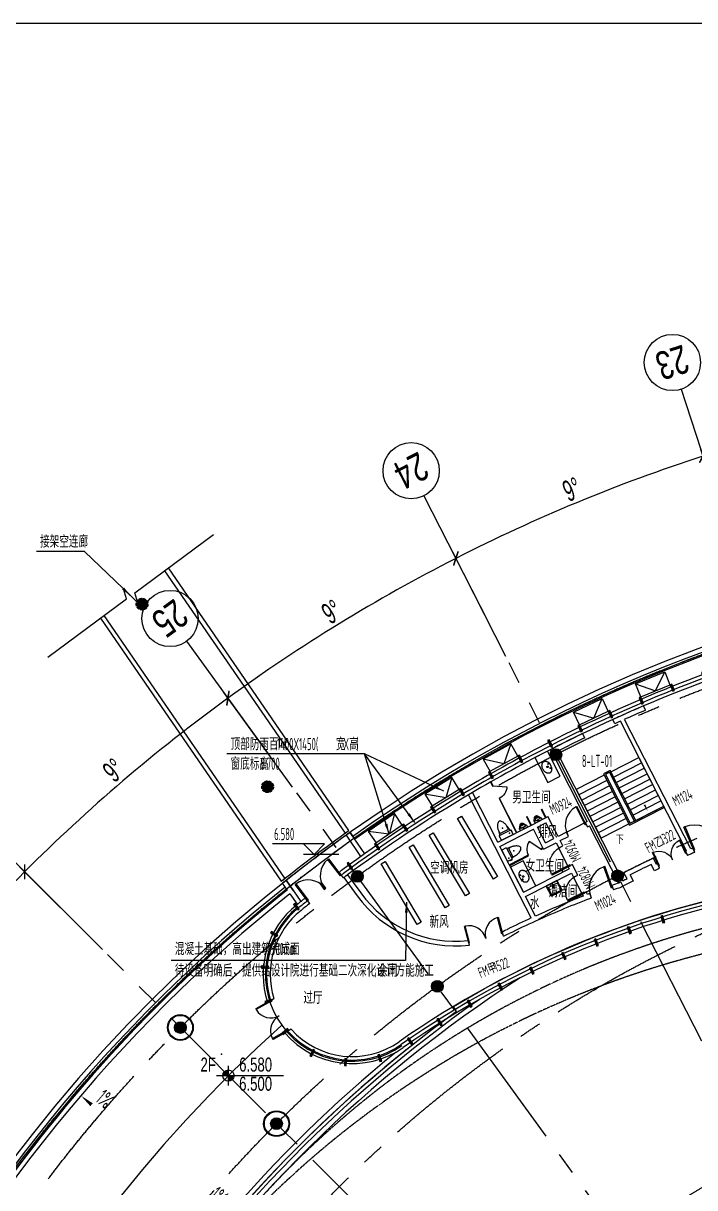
# Model space of a CAD drawing. Extents: x 104132 to 3338343, y -1228862 to 1409848.
# Drawn here: x 419524 to 448175, y 134653 to 184338 of the extents above; entities that cross this region are included whole.
import ezdxf
from ezdxf.enums import TextEntityAlignment as Align

# ---------------------------------------------------------------- set-up
doc = ezdxf.new("R2010")
doc.units = 0
for name, pattern in [('CENTER', [50.8, 31.75, -6.35, 6.35, -6.35]), ('CENTER2', [28.575, 19.05, -3.175, 3.175, -3.175]), ('DASH', [0.35, 0.25, -0.1])]:
    doc.linetypes.add(name, pattern=pattern)
doc.layers.get('0').update_dxf_attribs({"color": 8})
doc.layers.get('Defpoints').update_dxf_attribs({"color": 8})
for name, color, linetype in [('#标注', 8, 'Continuous'), ('#轴线', 8, 'CENTER2'), ('A-AL', 8, 'Continuous'), ('A-COLS-PLAN-C', 8, 'DASH'), ('A-COLS-PLAN-S', 8, 'Continuous'), ('A-FIXT', 8, 'Continuous'), ('A-FLOR-OVHD', 8, 'DASH'), ('A-FLOR-UNDR', 8, 'Continuous'), ('A-GLAZ', 8, 'Continuous'), ('A-STRS-HRAL', 8, 'Continuous'), ('A-SYMB', 8, 'Continuous'), ('C-NAME', 8, 'Continuous'), ('C-SHET-SHBD', 8, 'Continuous'), ('dim', 8, 'Continuous'), ('DIM_ELEV', 8, 'Continuous'), ('DIM_LEAD', 8, 'Continuous'), ('DIM_SYMB', 8, 'Continuous'), ('DOTE', 8, 'CENTER'), ('PUB_HATCH', 8, 'Continuous'), ('STAIR', 8, 'Continuous'), ('WALL', 8, 'Continuous'), ('WINDOW', 8, 'Continuous'), ('WINDOW_TEXT', 8, 'Continuous'), ('分水线', 8, 'Continuous'), ('建-屋面看线', 8, 'Continuous'), ('建-标字-设备', 8, 'Continuous'), ('建-洁具', 8, 'Continuous'), ('设备基础', 8, 'Continuous')]:
    doc.layers.add(name, color=color, linetype=linetype)
doc.layers.add('开窗', color=8, linetype='Continuous', plot=False)
doc.layers.add('结构板边线', color=8, linetype='Continuous', plot=False)
doc.styles.add('_TCH_DIM', font='SIMPLEX', dxfattribs={"bigfont": 'GBCBIG'})
doc.styles.add('ECADI', font='jrs.shx', dxfattribs={"width": 0.7, "bigfont": 'hztxt.shx'})
doc.styles.add('JHZX', font='jrs.shx', dxfattribs={"width": 0.6, "bigfont": 'jhz.shx'})
doc.styles.add('XD2008', font='xd-hzs.shx', dxfattribs={"width": 0.7, "bigfont": 'xd-hztxt.shx'})
doc.dimstyles.new('JZBZ-300', dxfattribs={"dimscale": 300, "dimtxt": 3, "dimasz": 1.5, "dimexe": 1, "dimexo": 1, "dimgap": 0.5, "dimtad": 1, "dimdec": 0, "dimdsep": 46, "dimtxsty": 'JHZX', "dimblk1": 'ARCHTICK', "dimblk2": 'ARCHTICK', "dimsah": 1, "dimcen": 0, "dimclrd": 1, "dimclre": 1, "dimclrt": 2, "dimadec": 3, "dimazin": 2, "dimtfac": 1, "dimtdec": 0, "dimtix": 1, "dimtmove": 0, "dimatfit": 3, "dimfxl": 1, "dimtolj": 1, "dimlwd": -1, "dimlwe": -1, "dimarcsym": 1})

# ---------------------------------------------------------------- blocks, each defined once
blk = doc.blocks.new('_ARCHTICK')
at = {"color": 0, "linetype": 'ByBlock', "const_width": 0.15}
blk.add_lwpolyline([(-0.5, -0.5), (0.5, 0.5)], dxfattribs=at)
blk = doc.blocks.new('*D27')
at = {"layer": '#标注', "color": 1, "ltscale": 300, "transparency": 16777216}
for p, q in [((550455, -82674), (548910, -77919)), ((540597, -86757), (538327, -82302))]:
    blk.add_line(p, q, dxfattribs=at)
blk.add_arc((571468, -147346), 72700, 108, 117, dxfattribs=at)
at = {"layer": 'Defpoints', "color": 0, "ltscale": 300, "transparency": 16777216}
for p in [(545415, -79475), (550547, -82959), (540733, -87025), (571468, -147346)]:
    blk.add_point(p, dxfattribs=at)
at = {"layer": '#标注', "color": 1, "ltscale": 300, "transparency": 16777216, "xscale": 450, "yscale": 450, "zscale": 450}
for p, rotation in [((549002, -78204), 18.0000000000014), ((538463, -82570), 207.0000000000022)]:
    blk.add_blockref('_ARCHTICK', p, dxfattribs=dict(at, rotation=rotation))
at = {"layer": '#标注', "color": 2, "ltscale": 300, "transparency": 16777216, "insert": (543417, -79626), "char_height": 900, "attachment_point": 5, "rotation": 22.5, "style": 'JHZX'}
blk.add_mtext('\\A1;9°', dxfattribs=at)
blk = doc.blocks.new('*D28')
at = {"layer": '#标注', "color": 1, "ltscale": 300, "transparency": 16777216}
for p, q in [((540597, -86757), (538327, -82302)), ((531498, -92333), (528560, -88288))]:
    blk.add_line(p, q, dxfattribs=at)
blk.add_arc((571468, -147346), 72700, 117, 126, dxfattribs=at)
at = {"layer": 'Defpoints', "color": 0, "ltscale": 300, "transparency": 16777216}
for p in [(535118, -84386), (540733, -87025), (531675, -92575), (571468, -147346)]:
    blk.add_point(p, dxfattribs=at)
at = {"layer": '#标注', "color": 1, "ltscale": 300, "transparency": 16777216, "xscale": 450, "yscale": 450, "zscale": 450}
for p, rotation in [((538463, -82570), 27.00000000000201), ((528736, -88530), 215.9999999999994)]:
    blk.add_blockref('_ARCHTICK', p, dxfattribs=dict(at, rotation=rotation))
at = {"layer": '#标注', "color": 2, "ltscale": 300, "transparency": 16777216, "insert": (533169, -84847), "char_height": 900, "attachment_point": 5, "rotation": 31.5, "style": 'JHZX'}
blk.add_mtext('\\A1;9°', dxfattribs=at)
blk = doc.blocks.new('*D29')
at = {"layer": '#标注', "color": 1, "ltscale": 300, "transparency": 16777216}
for p, q in [((531498, -92333), (528560, -88288)), ((523385, -99263), (519849, -95727))]:
    blk.add_line(p, q, dxfattribs=at)
blk.add_arc((571468, -147346), 72700, 126, 135, dxfattribs=at)
at = {"layer": 'Defpoints', "color": 0, "ltscale": 300, "transparency": 16777216}
for p in [(525716, -90847), (531675, -92575), (523597, -99475), (571468, -147346)]:
    blk.add_point(p, dxfattribs=at)
at = {"layer": '#标注', "color": 1, "ltscale": 300, "transparency": 16777216, "xscale": 450, "yscale": 450, "zscale": 450}
for p, rotation in [((528736, -88530), 35.99999999999944), ((520061, -95939), 224.9999999999997)]:
    blk.add_blockref('_ARCHTICK', p, dxfattribs=dict(at, rotation=rotation))
at = {"layer": '#标注', "color": 2, "ltscale": 300, "transparency": 16777216, "insert": (523863, -91608), "char_height": 900, "attachment_point": 5, "rotation": 40.5, "style": 'JHZX'}
blk.add_mtext('\\A1;9°', dxfattribs=at)
blk = doc.blocks.new('*D30')
at = {"layer": '#标注', "color": 1, "ltscale": 300, "transparency": 16777216}
for p, q in [((523385, -99263), (519849, -95727)), ((516455, -107376), (512410, -104438))]:
    blk.add_line(p, q, dxfattribs=at)
blk.add_arc((571468, -147346), 72700, 135, 144, dxfattribs=at)
at = {"layer": 'Defpoints', "color": 0, "ltscale": 300, "transparency": 16777216}
for p in [(517441, -98700), (523597, -99475), (516697, -107553), (571468, -147346)]:
    blk.add_point(p, dxfattribs=at)
at = {"layer": '#标注', "color": 1, "ltscale": 300, "transparency": 16777216, "xscale": 450, "yscale": 450, "zscale": 450}
for p, rotation in [((520061, -95939), 44.99999999999975), ((512652, -104614), 233.9999999999976)]:
    blk.add_blockref('_ARCHTICK', p, dxfattribs=dict(at, rotation=rotation))
at = {"layer": '#标注', "color": 2, "ltscale": 300, "transparency": 16777216, "insert": (515730, -99741), "char_height": 900, "attachment_point": 5, "rotation": 49.5, "style": 'JHZX'}
blk.add_mtext('\\A1;9°', dxfattribs=at)
blk = doc.blocks.new('*U1046')
blk.add_line((0, -20), (0, 0))
blk.add_circle((0, -24), 4)
at = {"style": 'JHZX', "width": 0.75}
blk.add_attdef('AXES', text='', height=4, dxfattribs=at).set_placement((0, -24), align=Align.MIDDLE_CENTER)
blk = doc.blocks.new('A3文本框')
at = {"layer": 'Defpoints', "ltscale": 500}
blk.add_lwpolyline([(10, -10), (-420, -10), (-420, 297), (10, 297)], close=True, dxfattribs=at)
at = {"layer": 'C-SHET-SHBD', "style": 'XD2008', "width": 0.7}
for tag, height, p in [('子项名称', 4.5, (-37.489, 35.412)), ('图名', 4.5, (-37.489, 24.269)), ('比例', 3, (-56.3, 8.255)), ('MQJD-01', 3, (-13.245, 2.272))]:
    blk.add_attdef(tag, text='', height=height, dxfattribs=at).set_placement(p, align=Align.CENTER)
blk = doc.blocks.new('_YZH')
blk.add_circle((0, 0), 0.5)
at = {"layer": 'PUB_HATCH', "const_width": 0.5}
blk.add_lwpolyline([(-0.25, 0, 1), (0.25, 0, 1)], format="xyb", close=True, dxfattribs=at)
blk = doc.blocks.new('二层柱网0313')
at = {"layer": 'A-COLS-PLAN-S', "xscale": 500, "yscale": 500, "zscale": 500}
for p in [(792730, -290945), (784261, -296135), (795363, -296113), (787670, -300827), (776708, -302586), (780809, -306687)]:
    blk.add_blockref('_YZH', p, dxfattribs=at)
blk = doc.blocks.new('$lvtry$00000221')
for p, q in [((-124, -91), (-43, -216)), ((-116, -76), (116, -76)), ((43, -216), (124, -91))]:
    blk.add_line(p, q)
blk.add_lwpolyline([(69, -231, -0.57735), (-69, -231), (-162, -88, -0.145378), (-170, -61), (-170, 0), (170, 0), (170, -61, -0.145378), (162, -88)], format="xyb", close=True)
for centre, radius in [((0, -177), 20), ((0, -38), 17.7)]:
    blk.add_circle(centre, radius)
for centre, radius, start, end in [((-116, -86), 10, 90, 213.0863), ((0, -191), 50, 210, 330), ((116, -86), 10, 326.9137, 90)]:
    blk.add_arc(centre, radius, start, end)
for p in [(0, -38), (0, -177)]:
    blk.add_point(p)
blk = doc.blocks.new('A$C206F0229')
at = {"layer": '建-洁具'}
for p, q in [((0, 25), (400, 25)), ((0, 25), (0, 0)), ((400, 25), (400, 0)), ((0, 0), (400, 0))]:
    blk.add_line(p, q, dxfattribs=at)
at = {"layer": '建-洁具', "extrusion": (0, 0, -1), "xscale": -1, "zscale": -1, "rotation": 269.9999999999999}
blk.add_blockref('$lvtry$00000221', (0, 362), dxfattribs=at)
blk = doc.blocks.new('A$C346B0DA7')
for p, q in [((59, 99), (138, 146)), ((59, 99), (71, 79)), ((71, 79), (150, 126)), ((138, 146), (150, 126)), ((59, -99), (71, -79)), ((59, -99), (138, -146)), ((71, -79), (150, -126)), ((150, -126), (138, -146))]:
    blk.add_line(p, q)
for points in [[(124, 138, 0.012883), (119, 150, 0.028735), (103, 183, 0.038584), (81, 215, 0.043635), (58, 239, 0.046948), (30, 260, 0.060002), (3, 271, 0.075785), (-27, 275, 0.060889), (-62, 271, 0.054586), (-94, 259, 0.054379), (-122, 240, 0.038321), (-146, 217, 0.035303), (-168, 189, 0.040035), (-185, 157, 0.032621), (-200, 118, 0.024635), (-211, 77, 0.053768), (-218, -1), (-216, -39), (-211, -76, 1826.718919)], [(124, 138, 0.012883), (119, 150, 0.028735), (103, 183, 0.038584), (81, 215, 0.043635), (58, 239, 0.046948), (30, 260, 0.060002), (3, 271, 0.075785), (-27, 275, 0.060889), (-62, 271, 0.054586), (-94, 259, 0.054379), (-122, 240, 0.038321), (-146, 217, 0.035303), (-168, 189, 0.040035), (-185, 157, 0.032621), (-200, 118, 0.024635), (-211, 77, 0.053768), (-218, -1), (-216, -39), (-211, -76, 1826.718919)], [(124, 138, 0.012883), (119, 150, 0.028735), (103, 183, 0.038584), (81, 215, 0.043635), (58, 239, 0.046948), (30, 260, 0.060002), (3, 271, 0.075785), (-27, 275, 0.060889), (-62, 271, 0.054586), (-94, 259, 0.054379), (-122, 240, 0.038321), (-146, 217, 0.035303), (-168, 189, 0.040035), (-185, 157, 0.032621), (-200, 118, 0.024635), (-211, 77, 0.053768), (-218, -1), (-216, -39), (-211, -76, 1826.718919)], [(124, 138, 0.012883), (119, 150, 0.028735), (103, 183, 0.038584), (81, 215, 0.043635), (58, 239, 0.046948), (30, 260, 0.060002), (3, 271, 0.075785), (-27, 275, 0.060889), (-62, 271, 0.054586), (-94, 259, 0.054379), (-122, 240, 0.038321), (-146, 217, 0.035303), (-168, 189, 0.040035), (-185, 157, 0.032621), (-200, 118, 0.024635), (-211, 77, 0.053768), (-218, -1), (-216, -39), (-211, -76, 1826.718919)], [(132, -115, 0.025128), (138, -85, 0.042673), (146, 0), (144, 42, 0.021447), (138, 85, 0.025126), (132, 115)], [(132, -115, 0.025128), (138, -85, 0.042673), (146, 0), (144, 42, 0.021447), (138, 85, 0.025126), (132, 115)], [(132, -115, 0.025128), (138, -85, 0.042673), (146, 0), (144, 42, 0.021447), (138, 85, 0.025126), (132, 115)], [(132, -115, 0.025128), (138, -85, 0.042673), (146, 0), (144, 42, 0.021447), (138, 85, 0.025126), (132, 115)], [(-211, -76, 0.02503), (-200, -118, 0.032621), (-185, -157, 0.040035), (-168, -189, 0.035303), (-146, -217, 0.038321), (-122, -240, 0.054379), (-94, -259, 0.054586), (-62, -271, 0.060889), (-27, -275, 0.075785), (3, -271, 0.060002), (30, -260, 0.046948), (58, -239, 0.043635), (81, -215, 0.038584), (103, -183, 0.028735), (119, -150, 0.012881), (124, -138)], [(-211, -76, 0.02503), (-200, -118, 0.032621), (-185, -157, 0.040035), (-168, -189, 0.035303), (-146, -217, 0.038321), (-122, -240, 0.054379), (-94, -259, 0.054586), (-62, -271, 0.060889), (-27, -275, 0.075785), (3, -271, 0.060002), (30, -260, 0.046948), (58, -239, 0.043635), (81, -215, 0.038584), (103, -183, 0.028735), (119, -150, 0.012881), (124, -138)], [(-211, -76, 0.02503), (-200, -118, 0.032621), (-185, -157, 0.040035), (-168, -189, 0.035303), (-146, -217, 0.038321), (-122, -240, 0.054379), (-94, -259, 0.054586), (-62, -271, 0.060889), (-27, -275, 0.075785), (3, -271, 0.060002), (30, -260, 0.046948), (58, -239, 0.043635), (81, -215, 0.038584), (103, -183, 0.028735), (119, -150, 0.012881), (124, -138)], [(-211, -76, 0.02503), (-200, -118, 0.032621), (-185, -157, 0.040035), (-168, -189, 0.035303), (-146, -217, 0.038321), (-122, -240, 0.054379), (-94, -259, 0.054586), (-62, -271, 0.060889), (-27, -275, 0.075785), (3, -271, 0.060002), (30, -260, 0.046948), (58, -239, 0.043635), (81, -215, 0.038584), (103, -183, 0.028735), (119, -150, 0.012881), (124, -138)]]:
    blk.add_lwpolyline(points, format="xyb")
blk.add_lwpolyline([(-29, 0, 0.414221), (0, -29, 0.414221), (29, 0, 0.414221), (0, 29, 0.414221)], format="xyb", close=True)
blk.add_lwpolyline([(-29, 0, 0.414221), (0, -29, 0.414221), (29, 0, 0.414221), (0, 29, 0.414221)], format="xyb", close=True)
blk.add_lwpolyline([(-29, 0, 0.414221), (0, -29, 0.414221), (29, 0, 0.414221), (0, 29, 0.414221)], format="xyb", close=True)
blk.add_lwpolyline([(-29, 0, 0.414221), (0, -29, 0.414221), (29, 0, 0.414221), (0, 29, 0.414221)], format="xyb", close=True)
blk = doc.blocks.new('A$C5fd6f5e3')
at = {"layer": '建-洁具'}
blk.add_lwpolyline([(424, 0), (1273, 849), (849, 1273), (0, 424)], close=True, dxfattribs=at)
at = {"layer": '建-洁具', "xscale": -1, "rotation": 314.9996908281326}
blk.add_blockref('A$C346B0DA7', (636, 636), dxfattribs=at)
blk = doc.blocks.new('$lvtry$00000206')
for points in [[(-253, -220, -0.414214), (-275, -198), (-275, -22, -0.414214), (-253, 0), (253, 0, -0.414214), (275, -22), (275, -198, -0.414214), (253, -220)], [(181, -286), (-181, -286, 0.39219), (-201, -305), (-202, -326), (-204, -363), (-205, -398), (-204, -429), (-201, -459), (-197, -488), (-189, -518), (-180, -550), (-168, -584), (-153, -619), (-135, -654), (-114, -687), (-90, -717), (-63, -741), (-33, -760), (-12, -767, 0.15433), (12, -767), (33, -760), (63, -741), (90, -717), (114, -687), (135, -654), (153, -619), (168, -584), (180, -550), (189, -518), (197, -488), (201, -459), (204, -429), (205, -398), (204, -363), (202, -326), (201, -305, 0.39219)]]:
    blk.add_lwpolyline(points, format="xyb", close=True)
blk.add_lwpolyline([(-275, -120), (-297, -120), (-297, -200), (-275, -200)], close=True)
for points in [[(-205, -428), (-235, -220)], [(205, -428), (235, -220)]]:
    blk.add_lwpolyline(points)
for p in [(-166, -109), (1, -443)]:
    blk.add_point(p)
blk = doc.blocks.new('$lvtry$00000190')
for p, q in [((-220, -119, 0), (-220, -428, 0)), ((-25, -99, 0), (-199, -99, 0)), ((201, -448, 0), (-199, -448, 0)), ((-16, -64, 0), (-29, -112, 0)), ((-13, -117, 0), (-29, -112, 0)), ((-16, -64, 0), (-1, -69, 0)), ((-1, -69, 0), (-13, -117, 0)), ((3, -99, 0), (-9, -99, 0)), ((-3, -84, 0), (42, -201, 0)), ((13, -78, 0), (58, -194, 0)), ((201, -99, 0), (21, -99, 0)), ((58, -194, 0), (42, -201, 0)), ((221, -119, 0), (221, -428, 0))]:
    blk.add_line(p, q)
at = {"elevation": 0}
for points in [[(-243, 0), (243, 0, -0.414214), (263, -20), (263, -466, -0.414214), (243, -486), (-243, -486, -0.414214), (-263, -466), (-263, -20, -0.414214)], [(-244, -450), (-244, -36, -0.414214), (-224, -16), (225, -16, -0.414214), (246, -36), (246, -450, -0.414214), (225, -470), (-224, -470, -0.414214)]]:
    blk.add_lwpolyline(points, format="xyb", close=True, dxfattribs=at)
for radius in [24.2, 19.3]:
    blk.add_circle((1, -184, 0), radius)
for centre, radius, start, end in [((-199, -119, 0), 20.2, 90, 180), ((-199, -428, 0), 20.2, 180, 270), ((-1, -69, 0), 15.9, 254.4287, 164.4287), ((201, -119, 0), 20.2, 0, 90), ((201, -428, 0), 20.2, 270, 0)]:
    blk.add_arc(centre, radius, start, end)
for p in [(-1, -69, 0), (1, -184, 0)]:
    blk.add_point(p)
blk = doc.blocks.new('$TCHSYS$APDOOR2D')
blk.add_line((0.5, 0), (0, 0.866))
blk.add_arc((0.5, 0), 1, 120, 180)
blk = doc.blocks.new('w2')
at = {"layer": '建-洁具'}
for p, q in [((-927, 3895), (-949, 3884)), ((-949, 3884), (-860, 3708)), ((-837, 3719), (-927, 3895)), ((-860, 3708), (-837, 3719)), ((-565, 3185), (-587, 3173)), ((-587, 3173), (154, 1719)), ((176, 1731), (-565, 3185)), ((154, 1719), (176, 1731))]:
    blk.add_line(p, q, dxfattribs=at)
for name, p, rotation in [('A$C5fd6f5e3', (1075, 5331), 251.9999999999945), ('A$C206F0229', (1423, 2366), 116.9999999996733), ('$lvtry$00000206', (-236, 1521), 206.9999999998692), ('A$C206F0229', (800, 2048), 116.9999999996733), ('$lvtry$00000206', (-342, 737), 116.9999999998692), ('A$C5fd6f5e3', (856, -953), 72.00000000004145)]:
    blk.add_blockref(name, p, dxfattribs=dict(at, rotation=rotation))
at = {"layer": '建-洁具', "xscale": 600, "yscale": -600, "zscale": 25, "rotation": 116.9999999994579}
blk.add_blockref('$TCHSYS$APDOOR2D', (-712, 3446), dxfattribs=at)
at = {"layer": '建-洁具', "yscale": -0.9999999999999993, "rotation": 207.0000000001197}
blk.add_blockref('$lvtry$00000190', (1657, -433, 0), dxfattribs=at)
blk = doc.blocks.new('smg')
blk.add_lwpolyline([(-40, 200), (-40, -100), (40, -100), (40, 200)], close=True)
for points in [[(40, 0), (-40, 0)], [(0, -100), (0, 200)]]:
    blk.add_lwpolyline(points)
blk = doc.blocks.new('ZWBLB')
at = {"layer": 'A-AL'}
for radius in [550, 520]:
    blk.add_circle((0, 0), radius, dxfattribs=at)
blk = doc.blocks.new('WBLBK')
at = {"layer": 'A-AL'}
for p in [(-95971, 81967), (-91869, 77865)]:
    blk.add_blockref('ZWBLB', p, dxfattribs=at)
blk = doc.blocks.new('danyuan1')
at = {"layer": 'A-AL'}
for p, rotation in [((-8275, 2291), 169.7142857143211), ((-6867, 2019), 168.428571428614), ((-5465, 1716), 167.1428571428847), ((-4071, 1381), 165.8571428571781), ((-2685, 1015), 164.5714285714549), ((-1307, 618), 163.2857142857502), ((62, 190), 162.0000000000363)]:
    blk.add_blockref('smg', p, dxfattribs=dict(at, rotation=rotation))
blk = doc.blocks.new('A$C2063e2f8')
at = {"layer": 'A-FLOR-UNDR'}
blk.add_lwpolyline([(-27722, 79957), (-20009, 68735, -0.013839), (-17126, 70895), (-24829, 82104)], format="xyb", dxfattribs=at)
at = {"layer": 'A-STRS-HRAL'}
for points in [[(-24990, 81985), (-17289, 70779, -0.000768), (-17126, 70895), (-24829, 82104)], [(-27722, 79957), (-20009, 68735, -0.00077), (-19852, 68860), (-27562, 80077)]]:
    blk.add_lwpolyline(points, format="xyb", dxfattribs=at)
at = {"layer": 'A-COLS-PLAN-C', "ltscale": 0.3, "xscale": 500, "yscale": 500, "zscale": 500}
for p in [(-25950, 80557), (-20594, 72764)]:
    blk.add_blockref('_YZH', p, dxfattribs=at)
blk = doc.blocks.new('ECADI-TAG-HGHT')
h = blk.add_hatch(color=256)
h.paths.add_polyline_path([(0, 0), (0, -1.2, 0.414214), (1.2, 0)])
h.paths.add_polyline_path([(0, 1.2, 0.414214), (-1.2, 0), (0, 0)])
for p, q in [((-2.57, 0), (11.77, 0)), ((0, -2.08), (0, 2.08))]:
    blk.add_line(p, q)
blk.add_circle((0, 0), 1.2)
blk.add_point((-1.48, 4.6))
at = {"style": 'ECADI', "width": 0.7}
blk.add_attdef('FL', text='', height=3, dxfattribs=at).set_placement((-2.69, 0.85), align=Align.RIGHT)
for tag, p in [('F.F.L.', (2.28, 0.85)), ('T.O.S.', (2.28, -3.23))]:
    blk.add_attdef(tag, p, '', height=3, dxfattribs=at)
blk = doc.blocks.new('shangxuechuang')
at = {"layer": '开窗'}
for points in [[(-254, 543), (974, 1118)], [(-254, 543), (614, 287), (974, 1118)], [(974, 1118), (1222, 572)], [(0, 0), (-254, 543)], [(0, 0), (1228, 575)]]:
    blk.add_lwpolyline(points, dxfattribs=at)
blk = doc.blocks.new('$DorLib2D$00000002')
for p, q in [((-0.5, 0), (-0.5, 0.4875)), ((-0.475, 0.4875), (-0.5, 0.4875)), ((-0.475, 0), (-0.475, 0.4875)), ((0.475, 0), (0.475, 0.4875)), ((0.475, 0.4875), (0.5, 0.4875)), ((0.5, 0), (0.5, 0.4875)), ((-0.5, 0), (-0.475, 0)), ((0.5, 0), (0.475, 0))]:
    blk.add_line(p, q)
for centre, start, end in [((-0.4875, 0), 0, 88.53072), ((0.4875, 0), 91.46928, 180)]:
    blk.add_arc(centre, 0.4875, start, end)
blk = doc.blocks.new('$DorLib2D$00000001')
for p, q in [((0.45, 0.975), (0.5, 0.975)), ((0.45, 0), (0.45, 0.975)), ((0.5, 0), (0.5, 0.975)), ((0.5, 0), (0.45, 0))]:
    blk.add_line(p, q)
blk.add_arc((0.475, 0), 0.975, 91.4693, 180)
blk = doc.blocks.new('A$C4b9ed297')
blk.add_arc((-37430, 47021), 3700, 128.5206, 304.9823)
at = {"layer": 'A-FIXT'}
for p, q in [((-29294, 52427), (-29384, 52382)), ((-29384, 52382), (-29372, 52360)), ((-29372, 52360), (-29283, 52405)), ((-29283, 52405), (-29294, 52427)), ((-29918, 52110), (-30720, 51701)), ((-30720, 51701), (-30709, 51679)), ((-30709, 51679), (-29907, 52087)), ((-29907, 52087), (-29918, 52110))]:
    blk.add_line(p, q, dxfattribs=at)
at = {"layer": 'A-FLOR-OVHD', "ltscale": 5}
blk.add_lwpolyline([(17328, -53041, 0.683049), (19906, -7471, -0.431954), (11500, 17355, 0.480345), (-2084, 48900, 0.282623), (-41296, 37527)], format="xyb", dxfattribs=at)
blk.add_lwpolyline([(17859, -9338, -0.491558), (8685, 17650, 0.529409), (-3822, 48276, 0.308031), (-46526, 30806, 0.003255), (-46923, 30198, 0.451416), (-43732, 18941, -0.504114), (-37341, -14213, 0.431774), (-35254, -43253, 0.257237), (17725, -52910, 0.71729)], format="xyb", close=True, dxfattribs=at)
at = {"layer": 'A-FLOR-UNDR'}
blk.add_lwpolyline([(-37400, 52917), (-37514, 53082)], dxfattribs=at)
at = {"layer": 'A-FLOR-UNDR', "ltscale": 5}
for points in [[(-30258, 46884, 0.209087), (-54965, 9617), (-53827, 9437, -0.02773), (-52692, 12205, -1.115363), (-39500, 4052, 0.279733), (-41100, -9552, -0.912771), (-50436, -14893, -0.058278), (-53412, -9371), (-54965, -9617, 0.0596), (-51146, -22310, 0.0596)], [(-32000, 45957, 0.200884), (-55197, 9451), (-53692, 9213, -0.029292), (-52511, 12119, -1.115363), (-39658, 4175, 0.279733), (-41282, -9635, -0.912771), (-50272, -14778, -0.059776), (-53285, -9148), (-55197, -9451, 0.060511), (-51329, -22390)]]:
    blk.add_lwpolyline(points, format="xyb", dxfattribs=at)
for radius, start, end in [(65000, 322.26362, 219.12201), (64800, 98.5, 125.25159), (64800, 128.43776, 178)]:
    blk.add_arc((0, 0), radius, start, end, dxfattribs=at)
at = {"layer": 'A-GLAZ'}
for p, q in [((-37990, 51381), (-37808, 51142)), ((-39240, 50051), (-39422, 50290)), ((-41042, 45842), (-40776, 45993)), ((-40038, 44687), (-40305, 44536))]:
    blk.add_line(p, q, dxfattribs=at)
for centre, radius, start, end in [((0, 0), 63900, 106.71429, 117), ((0, 0), 63750, 106.71429, 117), ((0, 0), 63600, 106.71429, 117), ((0, 0), 63900, 117, 120.59457), ((0, 0), 63750, 117, 120.59457), ((0, 0), 63600, 117, 120.59457), ((0, 0), 63900, 120.59457, 126.35922), ((0, 0), 63750, 120.59457, 126.35922), ((0, 0), 63600, 120.59457, 126.35922), ((0, 0), 63900, 126.35922, 126.47868), ((0, 0), 63750, 126.35922, 126.47678), ((0, 0), 63600, 126.35922, 126.47487), ((-12433, 11299), 40100, 74.6112, 124.9823), ((-12433, 11299), 39950, 74.6112, 124.9823), ((-12433, 11299), 39800, 74.6112, 124.9823), ((0, 0), 63900, 128.0927, 128.52059), ((-37430, 47021), 3800, 128.5206, 198.0791), ((-37430, 47021), 3650, 128.5206, 197.6047), ((-37430, 47021), 3500, 128.5206, 197.0886), ((0, 0), 63750, 128.0946, 128.52059), ((0, 0), 63600, 128.0965, 128.52059), ((-37430, 47021), 3800, 220.8453, 304.9823), ((-37430, 47021), 3650, 221.3198, 304.9823), ((-37430, 47021), 3500, 221.8358, 304.9823)]:
    blk.add_arc(centre, radius, start, end, dxfattribs=at)
at = {"layer": 'A-STRS-HRAL'}
for points in [[(-37054, 52060), (-37677, 52966)], [(-36891, 52176), (-37514, 53082)], [(-40199, 50633), (-40397, 50922)], [(-39928, 50592), (-40240, 51046)], [(-40240, 51046), (-39616, 50138)], [(-40085, 50468), (-39781, 50025)]]:
    blk.add_lwpolyline(points, dxfattribs=at)
for points in [[(-35062, 43857, 0.184427), (-55370, 9327), (-53591, 9045, -0.030479), (-52376, 12055, -1.115363), (-39776, 4267, 0.279733), (-41419, -9698, -0.912771), (-50149, -14692, -0.060913), (-53188, -8981), (-55370, -9327, 0.06119), (-51467, -22450)], [(-35558, 43714, 0.183167), (-55600, 9161), (-53454, 8821, -0.03208), (-52195, 11969, -1.115363), (-39934, 4390, 0.279733), (-41600, -9781, -0.912771), (-49985, -14577, -0.062447), (-53059, -8758), (-55600, -9161, 0.062089), (-51650, -22530)]]:
    blk.add_lwpolyline(points, format="xyb", dxfattribs=at)
for radius, start, end in [(65000, 125.24927, 128.42563), (64450, 128.45918, 178.1778), (64650, 128.44691, 169.84191)]:
    blk.add_arc((0, 0), radius, start, end, dxfattribs=at)
at = {"layer": 'DIM_ELEV'}
for p, q in [((-38605, 52596), (-40828, 52596)), ((-39055, 52146), (-39505, 52596)), ((-39055, 52146), (-38605, 52596)), ((-38005, 52146), (-39505, 52146))]:
    blk.add_line(p, q, dxfattribs=at)
at = {"layer": 'DIM_LEAD'}
for p, q in [((-48848, 65078), (-50904, 65078)), ((-46881, 63181), (-48848, 65078)), ((-36900, 56436), (-42775, 56436)), ((-34756, 53502), (-36900, 56436)), ((-35852, 53011), (-36900, 56436)), ((-33516, 54843), (-36900, 56436)), ((-35112, 50112), (-35161, 47618)), ((-35161, 47618), (-45155, 47618))]:
    blk.add_line(p, q, dxfattribs=at)
for points in [[(-46881, 63181, 0, 120, 0), (-47205, 63493, 0, 0, 0)], [(-33516, 54843, 0, 120, 0), (-33923, 55035, 0, 0, 0)], [(-34756, 53502, 0, 120, 0), (-35021, 53866, 0, 0, 0)], [(-35852, 53011, 0, 120, 0), (-35984, 53441, 0, 0, 0)], [(-35112, 50112, 0, 120, 0), (-35121, 49662, 0, 0, 0)]]:
    blk.add_lwpolyline(points, format="xyseb", dxfattribs=at)
at = {"layer": 'DIM_SYMB'}
blk.add_lwpolyline([(-50416, 60558), (-47062, 63047), (-47189, 63475), (-46570, 62889), (-46701, 63315), (-43347, 65804)], dxfattribs=at)
for points in [[(-26128, 53041, 0, 0, 0), (-27578, 55888, 0, 0, 0), (-26153, 56614, 0, 0, 0), (-24820, 53999, 0, 80, 0), (-24957, 54267, 0, 0, 0)], [(-47698, 40738, 0, 0, 0), (-49008, 41857, 0, 160, 0), (-48552, 41467, 0, 0, 0)]]:
    blk.add_lwpolyline(points, format="xyseb", dxfattribs=at)
at = {"layer": 'STAIR'}
for p, q in [((-26394, 55678), (-25200, 56286)), ((-24138, 54201), (-25200, 56286)), ((-26421, 55731), (-26706, 55586)), ((-26447, 55651), (-26626, 55560)), ((-25385, 53566), (-26447, 55651)), ((-25385, 53566), (-26447, 55651)), ((-25332, 53593), (-26421, 55731)), ((-26276, 55446), (-25082, 56055)), ((-26158, 55214), (-24964, 55823)), ((-26679, 55533), (-27873, 54924)), ((-26561, 55301), (-27755, 54693)), ((-26706, 55586), (-25590, 53394)), ((-26626, 55560), (-25563, 53475)), ((-26626, 55560), (-25563, 53475)), ((-26040, 54983), (-24846, 55591)), ((-25922, 54751), (-24728, 55360)), ((-27873, 54924), (-26811, 52839)), ((-26443, 55069), (-27637, 54461)), ((-26325, 54838), (-27519, 54229)), ((-25804, 54520), (-24610, 55128)), ((-25686, 54288), (-24492, 54896)), ((-25568, 54056), (-24374, 54665)), ((-26207, 54606), (-27401, 53998)), ((-26089, 54374), (-27283, 53766)), ((-25563, 53475), (-24138, 54201)), ((-25450, 53825), (-24256, 54433)), ((-25332, 53593), (-24138, 54201)), ((-24138, 54201), (-24110, 54148)), ((-25971, 54143), (-27165, 53534)), ((-25853, 53911), (-27047, 53303)), ((-25735, 53679), (-26929, 53071)), ((-25590, 53394), (-24110, 54148)), ((-25617, 53448), (-26811, 52839)), ((-25385, 53566), (-25563, 53475)), ((-25385, 53566), (-25332, 53593)), ((-25385, 53566), (-25332, 53593))]:
    blk.add_line(p, q, dxfattribs=at)
at = {"layer": 'WALL'}
for p, q in [((-24918, 58298), (-24996, 58482)), ((-26220, 57724), (-26302, 57906)), ((-23168, 52298), (-25986, 57830)), ((-22985, 52379), (-25804, 57911)), ((-27508, 57121), (-27595, 57302)), ((-28785, 56713), (-28785, 56713)), ((-28917, 56534), (-28963, 56623)), ((-27397, 53549), (-28917, 56534)), ((-27173, 53550), (-28694, 56535)), ((-31347, 52490), (-32467, 54689)), ((-31214, 52670), (-32294, 54791)), ((-29699, 53442), (-29075, 53760)), ((-28644, 52913), (-29075, 53760)), ((-31214, 52670), (-29699, 53442)), ((-31123, 52492), (-29697, 53218)), ((-29266, 52372), (-29697, 53218)), ((-29519, 53309), (-29163, 53491)), ((-29179, 52641), (-29519, 53309)), ((-28822, 52822), (-29163, 53491)), ((-27397, 53549), (-27486, 53503)), ((-27486, 53503), (-27395, 53325)), ((-27395, 53325), (-27306, 53370)), ((-26057, 50920), (-27306, 53370)), ((-25879, 51011), (-27173, 53550)), ((-29179, 52641), (-28822, 52822)), ((-28288, 53095), (-28644, 52913)), ((-28553, 52735), (-28197, 52916)), ((-28440, 52512), (-28553, 52735)), ((-28197, 52916), (-28288, 53095)), ((-30257, 50352), (-31347, 52490)), ((-30124, 50532), (-31123, 52492)), ((-29266, 52372), (-28731, 52644)), ((-28731, 52644), (-28618, 52421)), ((-28618, 52421), (-28440, 52512)), ((-23210, 52279), (-23127, 52097)), ((-22814, 52235), (-22892, 52419)), ((-28031, 51710), (-28209, 51619)), ((-27940, 51532), (-28031, 51710)), ((-24532, 51451), (-24668, 51718)), ((-24442, 51715), (-24578, 51982)), ((-24309, 51556), (-24392, 51738)), ((-37625, 51277), (-37062, 50501)), ((-30124, 50532), (-28164, 51530)), ((-30033, 50353), (-28073, 51352)), ((-28209, 51619), (-28164, 51530)), ((-28073, 51352), (-27982, 51174)), ((-27982, 51174), (-27804, 51265)), ((-27804, 51265), (-27940, 51532)), ((-25701, 51101), (-25837, 51368)), ((-25431, 51012), (-25567, 51280)), ((-37786, 51158), (-37224, 50384)), ((-26350, 50820), (-26281, 50632)), ((-29790, 49435), (-30257, 50352)), ((-29607, 49517), (-30033, 50353)), ((-27441, 50552), (-27619, 50461)), ((-27619, 50461), (-27572, 50368)), ((-27384, 50440), (-27441, 50552)), ((-27221, 50289), (-27289, 50476)), ((-31031, 48851), (-30980, 48656)), ((-32430, 48273), (-32482, 48469))]:
    blk.add_line(p, q, dxfattribs=at)
for centre, radius, start, end in [((0, 0), 63600, 113.14286, 114.11143), ((0, 0), 63400, 113.14286, 114.01638), ((0, 0), 63600, 114.11143, 114.42857), ((0, 0), 63400, 114.19735, 114.42857), ((0, 0), 63600, 115.71429, 116.90991), ((0, 0), 63400, 115.71429, 116.90963), ((0, 0), 57200, 113.8933, 113.9397), ((0, 0), 57000, 113.5933, 113.7873), ((0, 0), 57200, 113.5913, 113.6926), ((0, 0), 57500, 115.30579, 116.70106), ((0, 0), 57300, 115.49994, 116.50003), ((0, 0), 57200, 115.2419, 115.2969), ((0, 0), 57000, 113.7873, 113.9374), ((0, 0), 57000, 115.2442, 115.492), ((-12433, 11299), 41900, 108.9617, 109.3992), ((-12433, 11299), 41700, 108.9422, 109.3959), ((0, 0), 57200, 117, 117.0896), ((0, 0), 57000, 117, 117.1039), ((0, 0), 57200, 116.6995, 116.8998), ((0, 0), 57000, 116.4974, 117), ((-33017, 53440), 5200, 215.9997, 276.481), ((-33017, 53440), 5000, 215.9997, 276.1468), ((-12433, 11299), 41700, 111.0286, 114.3281), ((-12433, 11299), 41900, 111.1803, 114.1976), ((-12433, 11299), 41700, 110.7699, 111.0286), ((-12433, 11299), 41900, 110.7667, 110.9054), ((-12433, 11299), 41900, 114.4714, 116.033), ((-12433, 11299), 41700, 114.3281, 116.033), ((-33017, 53440), 5000, 293.4007, 296.033), ((-33017, 53440), 5200, 293.0665, 296.033)]:
    blk.add_arc(centre, radius, start, end, dxfattribs=at)
at = {"layer": 'WINDOW'}
for p, q in [((-28288, 53095), (-27486, 53503)), ((-28209, 51619), (-28618, 52421)), ((-27619, 50461), (-27982, 51174))]:
    blk.add_line(p, q, dxfattribs=at)
at = {"layer": '分水线'}
blk.add_arc((0, 0), 60400, 132.02814, 216, dxfattribs=at)
at = {"layer": '结构板边线'}
blk.add_lwpolyline([(-37514, 53082), (-37312, 52796)], dxfattribs=at)
at = {"layer": '结构板边线', "ltscale": 2}
blk.add_lwpolyline([(-33113, 45655, -0.205425), (-1792, 49961, -0.341409), (15176, 27370)], format="xyb", dxfattribs=at)
for points in [[(-40199, 50633), (-40397, 50922)], [(-32984, 45441), (-33113, 45655)]]:
    blk.add_lwpolyline(points, dxfattribs=at)
for radius, start, end in [(64650, 98.5, 125.25275), (65000, 125.24927, 128.42563), (64650, 128.44386, 178), (56150, 125.9751, 170.3872)]:
    blk.add_arc((0, 0), radius, start, end, dxfattribs=at)
at = {"layer": '设备基础'}
for points in [[(-32770, 53783), (-31229, 51200), (-31401, 51097), (-32942, 53681)], [(-33969, 53068), (-32428, 50485), (-32600, 50383), (-34141, 52966)], [(-34828, 52556), (-33287, 49973), (-33459, 49870), (-35000, 52454)], [(-36027, 51841), (-34486, 49258), (-34658, 49155), (-36199, 51739)]]:
    blk.add_lwpolyline(points, close=True, dxfattribs=at)
at = {"layer": 'A-AL'}
for name, p, rotation in [('danyuan1', (-19684, 60582), 36), ('danyuan1', (-28919, 56757), 45), ('smg', (-37559, 51696), 216.0000000000362), ('smg', (-38710, 50840), 217.2857142857502), ('smg', (-39841, 49959), 218.5714285714548), ('smg', (-24163, 49331), 17.14056871005508), ('smg', (-40804, 48770), 242.5996132475353), ('smg', (-25588, 48862), 19.29995738517127), ('smg', (-26994, 48340), 21.45934606028742), ('smg', (-28379, 47765), 23.61873473540359), ('smg', (-41217, 47338), 265.2163683184889), ('smg', (-29742, 47138), 25.77812341051974), ('smg', (-31080, 46460), 27.93751208563592), ('smg', (-41047, 45858), 287.8331233894427), ('smg', (-32391, 45733), 30.09690076075205), ('smg', (-33675, 44956), 32.25628943586824), ('smg', (-40322, 44556), 310.4498784603962), ('smg', (-34928, 44132), 34.41567811098439), ('smg', (-39151, 43633), 333.06663353135), ('smg', (-37716, 43232), 355.6833886023038), ('smg', (-36237, 43413), 18.30014367325732)]:
    blk.add_blockref(name, p, dxfattribs=dict(at, rotation=rotation))
blk.add_blockref('WBLBK', (51211, -37207), dxfattribs=at)
at = {"layer": 'A-COLS-PLAN-S', "xscale": 300, "yscale": 300, "zscale": 300}
for p in [(-44760, 44760), (-40659, 40659)]:
    blk.add_blockref('_YZH', p, dxfattribs=at)
at = {"layer": 'A-FIXT'}
blk.add_blockref('w2', (-30577, 51354), dxfattribs=at)
at = {"layer": 'A-FIXT', "xscale": 599.9999999999999, "yscale": 599.9999999999999, "zscale": 25, "rotation": 26.9999999994577}
blk.add_blockref('$TCHSYS$APDOOR2D', (-29645, 52235), dxfattribs=at)
at = {"layer": 'A-SYMB', "xscale": 200, "yscale": 200, "zscale": 200}
blk.add_blockref('ECADI-TAG-HGHT', (-42709, 42709), dxfattribs=at).add_auto_attribs({'F.F.L.': '6.580', 'T.O.S.': '6.500', 'FL': '2F'})
at = {"layer": 'WINDOW'}
for name, p, xscale, yscale, zscale, rotation in [('$DorLib2D$00000001', (-27841, 53210), 899.9999999999999, 899.9999999999999, 899.9999999999999, 27.0000000000077), ('$DorLib2D$00000001', (-22347, 52543), 1100, -1100, 1100, 203.0404091568873), ('$DorLib2D$00000002', (-23760, 51918), 1300, -1300, 1300, 204.5908244185251), ('$DorLib2D$00000001', (-28325, 52066), -899.9999999999999, 900, -899.9999999999999, 117.0000000000169), ('$DorLib2D$00000002', (-38615, 50716), -1800, -1800, -1800, 217.2856873279628), ('$DorLib2D$00000001', (-27712, 50863), -800, 800, -800, 117.0000000000188), ('$DorLib2D$00000001', (-26785, 50554), -1000, -1000, -1000, 200.0829272638363), ('$DorLib2D$00000002', (-31731, 48562), 1500, 1500, 1500, 14.77376306829379), ('$DorLib2D$00000002', (-40540, 45264), -1500, -1500, -1500, 299.4622216669202)]:
    blk.add_blockref(name, p, dxfattribs=dict(at, xscale=xscale, yscale=yscale, zscale=zscale, rotation=rotation))
at = {"layer": '建-屋面看线'}
blk.add_blockref('二层柱网0313', (-821468, 347346), dxfattribs=at)
at = {"layer": '开窗', "rotation": 357.4285714285848}
blk.add_blockref('shangxuechuang', (-25117, 58865), dxfattribs=at)
at = {"layer": '开窗'}
blk.add_blockref('shangxuechuang', (-27733, 57679), dxfattribs=at)
at = {"layer": '开窗', "xscale": -1}
for p, rotation in [((-30363, 56339), 53.99999999999989), ((-32860, 54920), 56.57142857141503), ((-35291, 53391), 59.14285714285741)]:
    blk.add_blockref('shangxuechuang', p, dxfattribs=dict(at, rotation=rotation))
at = {"layer": '结构板边线'}
blk.add_blockref('A$C2063e2f8', (-20445, -17731), dxfattribs=at)
at = {"layer": 'C-NAME', "style": 'XD2008', "width": 0.6}
for s, p in [('8-LT-01', (-27630, 55871)), ('男卫生间', (-30596, 54321)), ('空调机房', (-34104, 51320)), ('女卫生间', (-30027, 51408)), ('清洁间', (-29050, 50313)), ('过厅', (-39513, 45767))]:
    blk.add_text(s, height=525, dxfattribs=at).set_placement(p)
at = {"layer": 'DIM_ELEV', "style": 'XD2008', "width": 0.6}
blk.add_text('6.580', height=525, dxfattribs=at).set_placement((-40758, 52754))
at = {"layer": 'DIM_LEAD', "style": 'XD2008', "width": 0.6}
for s, p in [('接架空连廊', (-50747, 65235)), ('顶部防雨百叶', (-42617, 56594)), (':1400X1450(', (-40727, 56594)), ('宽', (-38123, 56594)), ('高', (-37565, 56594)), (')', (-37250, 56594)), ('X', (-37808, 56594)), ('窗底标高', (-42617, 55754)), ('8.700', (-41357, 55754)), ('混凝土基础，高出建筑完成面', (-44997, 47850)), ('300mm', (-40902, 47850)), ('待设备明确后，提供给设计院进行基础二次深化设计方能施工', (-44997, 46932)), (';', (-36492, 46932)), ('余同', (-36322, 46932))]:
    blk.add_text(s, height=525, dxfattribs=at).set_placement(p)
at = {"layer": 'DIM_SYMB', "style": '_TCH_DIM'}
blk.add_text('下', height=338, dxfattribs=at).set_placement((-26175, 52598))
at = {"layer": 'DIM_SYMB', "style": 'XD2008', "width": 0.6}
for p in [(-48426, 41636), (-43576, 37494)]:
    blk.add_text('1%%%', height=700, rotation=319.5, dxfattribs=at).set_placement(p)
at = {"layer": 'WINDOW_TEXT', "style": 'XD2008', "width": 0.6}
for s, rotation, p in [('M1124', 25.4456, (-23629, 54192)), ('M0924', 24.8541, (-28880, 53824)), ('1322', 28.5562, (-24154, 52528)), ('M0924', 116.1117, (-27627, 51972)), ('FM', 28.5562, (-24774, 52191)), ('乙', 28.5562, (-24391, 52399)), ('M0824', 116.1117, (-27036, 50822)), ('M1024', 24.8541, (-26949, 49717)), ('1522', 21.525, (-31285, 47116)), ('FM', 21.525, (-31942, 46857)), ('甲', 21.525, (-31536, 47017))]:
    blk.add_text(s, height=450, rotation=rotation, dxfattribs=at).set_placement(p)
at = {"layer": '建-标字-设备', "style": 'XD2008', "width": 0.6}
for s, p in [('排风', (-29494, 52847)), ('水', (-29848, 49822)), ('新风', (-34128, 49009))]:
    blk.add_text(s, height=525, dxfattribs=at).set_placement(p)
blk = doc.blocks.new('轴网20240313')
at = {"layer": '#标注', "ltscale": 300}
blk.add_circle((571467.9, -147345.9), 64700, dxfattribs=at)
at = {"layer": '#轴线', "ltscale": 300}
for p, q in [((564521.8, -133713.5), (540732.7, -87024.7)), ((562474.7, -134967.9), (531674.8, -92575.4)), ((560649.1, -136527.2), (523596.7, -99474.8))]:
    blk.add_line(p, q, dxfattribs=at)
for radius in [64700, 63300, 57500, 53700, 44100]:
    blk.add_circle((571467.9, -147345.9), radius, dxfattribs=at)
at = {"layer": '#标注'}
for p, xscale, yscale, zscale, rotation, values in [((549929.4, -81057.3), 300, 300, 300, 197.9999999999869, {'AXES': '23'}), ((539824.7, -85242.7), 300.0000000000002, 300.0000000000002, 300.0000000000002, 206.9999999999867, {'AXES': '24'}), ((530499.2, -90957.4), 300, 300, 300, 215.9999999999867, {'AXES': '25'}), ((522182.5, -98060.5), 300, 300, 300, 224.9999999999866, {'AXES': '26'})]:
    blk.add_blockref('*U1046', p, dxfattribs=dict(at, xscale=xscale, yscale=yscale, zscale=zscale, rotation=rotation)).add_auto_attribs(values)
at = {"layer": '#标注', "ltscale": 300}
for base, p1, p2, picture, middle in [((545414.5, -79474.6), (550547.4, -82959.4), (540732.7, -87024.7), '*D27', (543417.2, -79625.5)), ((535117.9, -84385.8), (540732.7, -87024.7), (531674.8, -92575.4), '*D28', (533168.7, -84847.4)), ((525716.3, -90847.4), (531674.8, -92575.4), (523596.7, -99474.8), '*D29', (523863.3, -91608.1)), ((517441.2, -98700.1), (523596.7, -99474.8), (516697.4, -107552.8), '*D30', (515730.1, -99741.3))]:
    dim = blk.add_angular_dim_3p(base=base, center=(571467.9, -147345.9), p1=p1, p2=p2, dimstyle='JZBZ-300', dxfattribs=at)
    dim.commit()
    dim.dimension.update_dxf_attribs({"geometry": picture, "text_midpoint": middle})

msp = doc.modelspace()

# ---------------------------------------------------------------- block references
at = {"layer": 'dim', "xscale": 600, "yscale": 600, "zscale": 600}
msp.add_blockref('A3文本框', (614132, 6138), dxfattribs=at)
at = {"layer": 'dim', "ltscale": 300}
msp.add_blockref('A$C4b9ed297', (470988, 96727), dxfattribs=at)
at = {"layer": 'DOTE'}
msp.add_blockref('轴网20240313', (-100480, 244073), dxfattribs=at)

doc.saveas('drawing.dxf')
